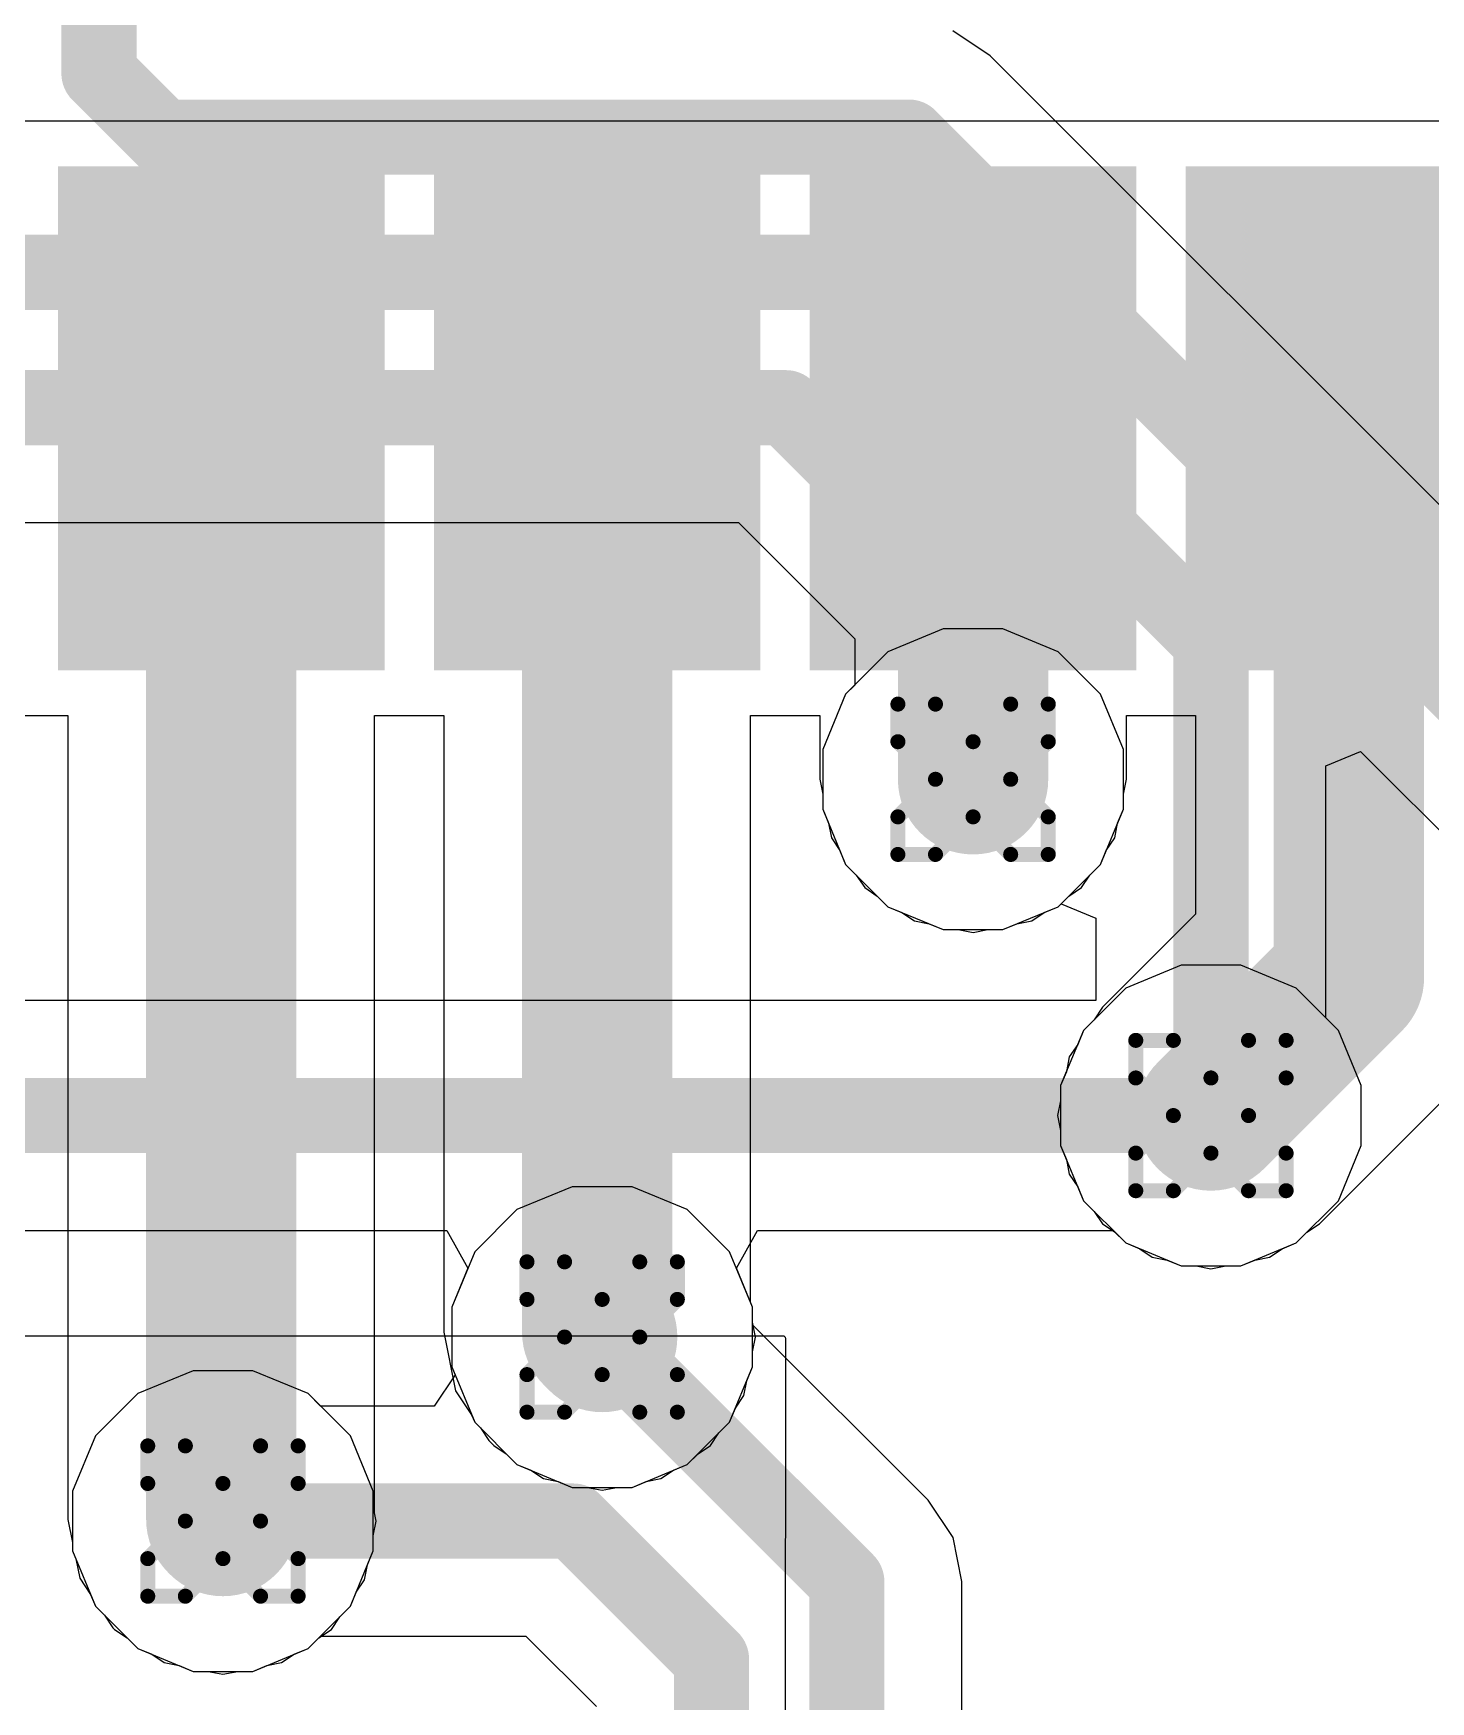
# Model space of a CAD drawing. Header units: inches. Extents: x -13 to 356, y -4 to 120.
# Drawn here: x 24 to 28.72, y 32.5 to 38.14 of the extents above; entities that cross this region are included whole.
import ezdxf

# ---------------------------------------------------------------- set-up
doc = ezdxf.new("R2010")
doc.units = ezdxf.units.IN
for name, color, linetype in [('Bottom Layer', 5, 'Continuous'), ('Bottom Overlay', 54, 'Continuous'), ('Drill Drawing', 1, 'Continuous'), ('GND', 16, 'Continuous'), ('POWER', 76, 'Continuous'), ('Top Layer', 1, 'Continuous'), ('Top Paste', 8, 'Continuous'), ('Top Solder', 216, 'Continuous'), ('Via Holes', 16, 'Continuous')]:
    doc.layers.add(name, color=color, linetype=linetype)

# ---------------------------------------------------------------- blocks, each defined once
blk = doc.blocks.new('41_SMD_M______19')
at = {"layer": 'Top Layer'}
for points in [[(-9.5, 6.79), (-8, 6.79), (-8, 5.89), (-9.5, 5.89)], [(-9.5, 5.52), (-8, 5.52), (-8, 4.62), (-9.5, 4.62)], [(-9.5, 4.25), (-8, 4.25), (-8, 3.35), (-9.5, 3.35)], [(-9.5, 2.98), (-8, 2.98), (-8, 2.08), (-9.5, 2.08)]]:
    blk.add_hatch(color=1, dxfattribs=at).paths.add_polyline_path(points)
at = {"layer": 'Top Paste'}
for points in [[(-9.5, 6.79), (-8, 6.79), (-8, 5.89), (-9.5, 5.89)], [(-9.5, 5.52), (-8, 5.52), (-8, 4.62), (-9.5, 4.62)], [(-9.5, 4.25), (-8, 4.25), (-8, 3.35), (-9.5, 3.35)], [(-9.5, 2.98), (-8, 2.98), (-8, 2.08), (-9.5, 2.08)]]:
    blk.add_hatch(color=8, dxfattribs=at).paths.add_polyline_path(points)
at = {"layer": 'Top Solder'}
for points in [[(-9.6016, 6.8916), (-7.8984, 6.8916), (-7.8984, 5.7884), (-9.6016, 5.7884)], [(-9.6016, 5.6216), (-7.8984, 5.6216), (-7.8984, 4.5184), (-9.6016, 4.5184)], [(-9.6016, 4.3516), (-7.8984, 4.3516), (-7.8984, 3.2484), (-9.6016, 3.2484)], [(-9.6016, 3.0816), (-7.8984, 3.0816), (-7.8984, 1.9784), (-9.6016, 1.9784)]]:
    blk.add_hatch(color=216, dxfattribs=at).paths.add_polyline_path(points)

msp = doc.modelspace()

# ---------------------------------------------------------------- hatches: boundary and pattern name
at = {"layer": 'Bottom Layer'}
h = msp.add_hatch(color=5, dxfattribs=at)
edge = h.paths.add_edge_path()
edge.add_arc((27.178, 35.6171), 0.254, 0, 360)
h = msp.add_hatch(color=5, dxfattribs=at)
edge = h.paths.add_edge_path()
edge.add_arc((27.9817, 34.4808), 0.254, 0, 360)
h = msp.add_hatch(color=5, dxfattribs=at)
edge = h.paths.add_edge_path()
edge.add_arc((25.9248, 33.7324), 0.254, 0, 360)
h = msp.add_hatch(color=5, dxfattribs=at)
edge = h.paths.add_edge_path()
edge.add_arc((24.6435, 33.1105), 0.254, 0, 360)
at = {"layer": 'GND'}
h = msp.add_hatch(color=16, dxfattribs=at)
edge = h.paths.add_edge_path()
edge.add_arc((27.178, 35.6171), 0.254, 0, 360)
h = msp.add_hatch(color=16, dxfattribs=at)
edge = h.paths.add_edge_path()
edge.add_arc((27.9817, 34.4808), 0.254, 0, 360)
h = msp.add_hatch(color=16, dxfattribs=at)
edge = h.paths.add_edge_path()
edge.add_arc((25.9248, 33.7324), 0.254, 0, 360)
h = msp.add_hatch(color=16, dxfattribs=at)
edge = h.paths.add_edge_path()
edge.add_arc((24.6435, 33.1105), 0.254, 0, 360)
at = {"layer": 'POWER'}
h = msp.add_hatch(color=76, dxfattribs=at)
edge = h.paths.add_edge_path()
edge.add_arc((27.178, 35.6171), 0.254, 0, 360)
h = msp.add_hatch(color=76, dxfattribs=at)
edge = h.paths.add_edge_path()
edge.add_arc((27.9817, 34.4808), 0.254, 0, 360)
h = msp.add_hatch(color=76, dxfattribs=at)
edge = h.paths.add_edge_path()
edge.add_arc((25.9248, 33.7324), 0.254, 0, 360)
h = msp.add_hatch(color=76, dxfattribs=at)
edge = h.paths.add_edge_path()
edge.add_arc((24.6435, 33.1105), 0.254, 0, 360)
at = {"layer": 'Top Layer'}
h = msp.add_hatch(color=1, dxfattribs=at)
edge = h.paths.add_edge_path()
edge.add_arc((27.178, 35.6171), 0.254, 0, 360)
h = msp.add_hatch(color=1, dxfattribs=at)
edge = h.paths.add_edge_path()
edge.add_arc((27.9817, 34.4808), 0.254, 0, 360)
h = msp.add_hatch(color=1, dxfattribs=at)
edge = h.paths.add_edge_path()
edge.add_arc((25.9248, 33.7324), 0.254, 0, 360)
h = msp.add_hatch(color=1, dxfattribs=at)
edge = h.paths.add_edge_path()
edge.add_arc((24.6435, 33.1105), 0.254, 0, 360)
at = {"layer": 'Via Holes'}
h = msp.add_hatch(color=7, dxfattribs=at)
edge = h.paths.add_edge_path()
edge.add_arc((27.178, 35.6171), 0.127, 0, 360)
h = msp.add_hatch(color=7, dxfattribs=at)
edge = h.paths.add_edge_path()
edge.add_arc((27.9817, 34.4808), 0.127, 0, 360)
h = msp.add_hatch(color=7, dxfattribs=at)
edge = h.paths.add_edge_path()
edge.add_arc((25.9248, 33.7324), 0.127, 0, 360)
h = msp.add_hatch(color=7, dxfattribs=at)
edge = h.paths.add_edge_path()
edge.add_arc((24.6435, 33.1105), 0.127, 0, 360)

# ---------------------------------------------------------------- linework, layer by layer
at = {"layer": 'Bottom Layer'}
for p, q in [((27.2356, 38.0619), (27.1096, 38.1461)), ((29.2919, 36.0056), (27.2356, 38.0619)), ((22.0617, 36.4843), (26.3849, 36.4843)), ((26.3849, 36.4843), (26.778, 36.0912)), ((26.778, 36.0912), (26.778, 35.9355)), ((26.778, 35.9355), (26.7473, 35.9049)), ((26.7473, 35.9049), (26.67, 35.7182)), ((26.67, 35.7182), (26.67, 35.5161)), ((28.3701, 35.6627), (28.4875, 35.7113)), ((28.4875, 35.7113), (28.8563, 35.3424)), ((28.3701, 34.8107), (28.3701, 35.6627)), ((26.67, 35.5161), (26.7473, 35.3294)), ((26.7473, 35.3294), (26.8902, 35.1865)), ((26.8902, 35.1865), (27.077, 35.1091)), ((27.279, 35.1091), (27.4658, 35.1865)), ((27.4658, 35.1865), (27.4759, 35.1966)), ((27.4759, 35.1966), (27.5932, 35.148)), ((27.5932, 35.148), (27.5932, 34.8692)), ((27.077, 35.1091), (27.279, 35.1091)), ((27.5932, 34.8692), (21.4033, 34.8692)), ((28.4123, 34.7685), (28.3701, 34.8107)), ((28.4897, 34.5818), (28.4123, 34.7685)), ((28.4897, 34.3797), (28.4897, 34.5818)), ((28.4123, 34.193), (28.4897, 34.3797)), ((28.2694, 34.0501), (28.4123, 34.193)), ((23.8332, 34.0923), (25.4003, 34.0923)), ((25.4003, 34.0923), (25.4714, 33.9653)), ((26.3782, 33.9653), (26.4493, 34.0923)), ((26.4493, 34.0923), (27.6517, 34.0923)), ((27.6517, 34.0923), (27.6939, 34.0501)), ((27.6939, 34.0501), (27.8806, 33.9728)), ((28.0827, 33.9728), (28.2694, 34.0501)), ((25.4714, 33.9653), (25.4168, 33.8335)), ((26.4328, 33.8335), (26.3782, 33.9653)), ((27.8806, 33.9728), (28.0827, 33.9728)), ((25.4168, 33.8335), (25.4168, 33.6314)), ((26.4328, 33.7738), (26.4328, 33.8335)), ((27.026, 33.1806), (26.4328, 33.7738)), ((24.5425, 33.6185), (24.3558, 33.5412)), ((24.7446, 33.6185), (24.5425, 33.6185)), ((24.9313, 33.5412), (24.7446, 33.6185)), ((25.4279, 33.6046), (25.3573, 33.499)), ((25.4168, 33.6314), (25.4279, 33.6046)), ((24.3558, 33.5412), (24.2129, 33.3983)), ((24.9735, 33.499), (24.9313, 33.5412)), ((25.3573, 33.499), (24.9735, 33.499)), ((24.2129, 33.3983), (24.1355, 33.2116)), ((24.1355, 33.2116), (24.1355, 33.0095)), ((27.1102, 33.0546), (27.026, 33.1806)), ((27.1398, 32.9059), (27.1102, 33.0546)), ((24.1355, 33.0095), (24.2129, 32.8228)), ((27.1398, 2.8969), (27.1398, 32.9059)), ((24.2129, 32.8228), (24.3558, 32.6799)), ((24.9313, 32.6799), (24.9735, 32.722)), ((24.9735, 32.722), (25.6669, 32.722)), ((25.6669, 32.722), (25.9056, 32.4833)), ((24.3558, 32.6799), (24.5425, 32.6025)), ((24.7446, 32.6025), (24.9313, 32.6799)), ((24.5425, 32.6025), (24.7446, 32.6025))]:
    msp.add_line(p, q, dxfattribs=at)
at = {"layer": 'Bottom Layer', "const_width": 0.254}
for points in [[(24.2246, 38.0023), (24.2246, 38.9353)], [(24.2246, 38.0023), (24.4397, 37.7872)], [(24.4397, 37.7872), (26.961, 37.7872)], [(26.961, 37.7872), (29.131, 35.6171)], [(22.356, 37.33), (26.7352, 37.33)], [(26.7352, 37.33), (27.9817, 36.0835)], [(22.0617, 36.8727), (26.5458, 36.8727)], [(26.5458, 36.8727), (27.1664, 36.2521)], [(27.1664, 35.6287), (27.1664, 36.2521)], [(27.9817, 34.4808), (27.9817, 36.0835)], [(27.1664, 35.6287), (27.178, 35.6171)], [(15.6096, 34.4808), (27.9817, 34.4808)], [(25.9248, 33.7324), (26.7513, 32.9059)], [(24.6435, 33.1105), (25.8278, 33.1105)], [(25.8278, 33.1105), (26.2941, 32.6442)], [(26.7513, 2.8969), (26.7513, 32.9059)], [(26.2941, 3.0863), (26.2941, 32.6442)]]:
    msp.add_lwpolyline(points, dxfattribs=at)
at = {"layer": 'Bottom Layer', "const_width": 0.127}
for points in [[(24.1611, 38.0023, 1), (24.2881, 38.0023, 1)], [(24.1611, 38.0023, 1), (24.2881, 38.0023, 1)], [(24.3762, 37.7872, 1), (24.5032, 37.7872, 1)], [(24.3762, 37.7872, 1), (24.5032, 37.7872, 1)], [(26.8975, 37.7872, 1), (27.0245, 37.7872, 1)], [(26.8975, 37.7872, 1), (27.0245, 37.7872, 1)], [(26.6717, 37.33, 1), (26.7987, 37.33, 1)], [(26.6717, 37.33, 1), (26.7987, 37.33, 1)], [(26.4823, 36.8727, 1), (26.6093, 36.8727, 1)], [(26.4823, 36.8727, 1), (26.6093, 36.8727, 1)], [(27.1029, 36.2521, 1), (27.2299, 36.2521, 1)], [(27.1029, 36.2521, 1), (27.2299, 36.2521, 1)], [(27.9182, 36.0835, 1), (28.0452, 36.0835, 1)], [(27.9182, 36.0835, 1), (28.0452, 36.0835, 1)], [(27.1029, 35.6287, 1), (27.2299, 35.6287, 1)], [(27.1029, 35.6287, 1), (27.2299, 35.6287, 1)], [(27.1145, 35.6171, 1), (27.2415, 35.6171, 1)], [(27.9182, 34.4808, 1), (28.0452, 34.4808, 1)], [(27.9182, 34.4808, 1), (28.0452, 34.4808, 1)], [(25.8613, 33.7324, 1), (25.9883, 33.7324, 1)], [(24.58, 33.1105, 1), (24.707, 33.1105, 1)], [(25.7643, 33.1105, 1), (25.8913, 33.1105, 1)], [(25.7643, 33.1105, 1), (25.8913, 33.1105, 1)], [(26.6878, 32.9059, 1), (26.8148, 32.9059, 1)], [(26.6878, 32.9059, 1), (26.8148, 32.9059, 1)], [(26.2306, 32.6442, 1), (26.3576, 32.6442, 1)], [(26.2306, 32.6442, 1), (26.3576, 32.6442, 1)]]:
    msp.add_lwpolyline(points, format="xyb", close=True, dxfattribs=at)
at = {"layer": 'Bottom Overlay'}
for p, q in [((21.0204, 33.7374), (26.5382, 33.7361)), ((26.5382, 33.7361), (26.5428, 33.7316)), ((26.5428, 33.7316), (26.5441, 33.7264)), ((26.5441, 33.7264), (26.5428, 32.2126))]:
    msp.add_line(p, q, dxfattribs=at)
at = {"layer": 'Drill Drawing', "const_width": 0.0508}
for points in [[(26.924, 35.7441), (26.924, 35.8711)], [(26.924, 35.8711), (27.051, 35.8711)], [(27.051, 35.8711), (27.178, 35.7441)], [(27.178, 35.7441), (27.305, 35.8711)], [(27.305, 35.8711), (27.432, 35.8711)], [(27.432, 35.7441), (27.432, 35.8711)], [(26.924, 35.7441), (27.051, 35.6171)], [(27.305, 35.6171), (27.432, 35.7441)], [(26.924, 35.4901), (27.051, 35.6171)], [(27.305, 35.6171), (27.432, 35.4901)], [(26.924, 35.3631), (26.924, 35.4901)], [(27.051, 35.3631), (27.178, 35.4901)], [(27.178, 35.4901), (27.305, 35.3631)], [(27.432, 35.3631), (27.432, 35.4901)], [(26.924, 35.3631), (27.051, 35.3631)], [(27.305, 35.3631), (27.432, 35.3631)], [(27.7277, 34.6078), (27.7277, 34.7348)], [(27.7277, 34.7348), (27.8547, 34.7348)], [(27.8547, 34.7348), (27.9817, 34.6078)], [(27.9817, 34.6078), (28.1087, 34.7348)], [(28.1087, 34.7348), (28.2357, 34.7348)], [(28.2357, 34.6078), (28.2357, 34.7348)], [(27.7277, 34.6078), (27.8547, 34.4808)], [(28.1087, 34.4808), (28.2357, 34.6078)], [(27.7277, 34.3538), (27.8547, 34.4808)], [(28.1087, 34.4808), (28.2357, 34.3538)], [(27.7277, 34.2268), (27.7277, 34.3538)], [(27.8547, 34.2268), (27.9817, 34.3538)], [(27.9817, 34.3538), (28.1087, 34.2268)], [(28.2357, 34.2268), (28.2357, 34.3538)], [(27.7277, 34.2268), (27.8547, 34.2268)], [(28.1087, 34.2268), (28.2357, 34.2268)], [(25.6708, 33.8594), (25.6708, 33.9864)], [(25.6708, 33.9864), (25.7978, 33.9864)], [(25.7978, 33.9864), (25.9248, 33.8594)], [(25.9248, 33.8594), (26.0518, 33.9864)], [(26.0518, 33.9864), (26.1788, 33.9864)], [(26.1788, 33.8594), (26.1788, 33.9864)], [(25.6708, 33.8594), (25.7978, 33.7324)], [(26.0518, 33.7324), (26.1788, 33.8594)], [(25.6708, 33.6054), (25.7978, 33.7324)], [(26.0518, 33.7324), (26.1788, 33.6054)], [(25.6708, 33.4784), (25.6708, 33.6054)], [(25.7978, 33.4784), (25.9248, 33.6054)], [(25.9248, 33.6054), (26.0518, 33.4784)], [(26.1788, 33.4784), (26.1788, 33.6054)], [(25.6708, 33.4784), (25.7978, 33.4784)], [(26.0518, 33.4784), (26.1788, 33.4784)], [(24.3895, 33.2375), (24.3895, 33.3645)], [(24.3895, 33.3645), (24.5165, 33.3645)], [(24.5165, 33.3645), (24.6435, 33.2375)], [(24.6435, 33.2375), (24.7705, 33.3645)], [(24.7705, 33.3645), (24.8975, 33.3645)], [(24.8975, 33.2375), (24.8975, 33.3645)], [(24.3895, 33.2375), (24.5165, 33.1105)], [(24.7705, 33.1105), (24.8975, 33.2375)], [(24.3895, 32.9835), (24.5165, 33.1105)], [(24.7705, 33.1105), (24.8975, 32.9835)], [(24.3895, 32.8565), (24.3895, 32.9835)], [(24.5165, 32.8565), (24.6435, 32.9835)], [(24.6435, 32.9835), (24.7705, 32.8565)], [(24.8975, 32.8565), (24.8975, 32.9835)], [(24.3895, 32.8565), (24.5165, 32.8565)], [(24.7705, 32.8565), (24.8975, 32.8565)]]:
    msp.add_lwpolyline(points, dxfattribs=at)
at = {"layer": 'Drill Drawing', "const_width": 0.0254}
for points in [[(26.9113, 35.8711, 1), (26.9367, 35.8711, 1)], [(26.9113, 35.8711, 1), (26.9367, 35.8711, 1)], [(27.0383, 35.8711, 1), (27.0637, 35.8711, 1)], [(27.0383, 35.8711, 1), (27.0637, 35.8711, 1)], [(27.2923, 35.8711, 1), (27.3177, 35.8711, 1)], [(27.2923, 35.8711, 1), (27.3177, 35.8711, 1)], [(27.4193, 35.8711, 1), (27.4447, 35.8711, 1)], [(27.4193, 35.8711, 1), (27.4447, 35.8711, 1)], [(26.9113, 35.7441, 1), (26.9367, 35.7441, 1)], [(26.9113, 35.7441, 1), (26.9367, 35.7441, 1)], [(27.1653, 35.7441, 1), (27.1907, 35.7441, 1)], [(27.1653, 35.7441, 1), (27.1907, 35.7441, 1)], [(27.4193, 35.7441, 1), (27.4447, 35.7441, 1)], [(27.4193, 35.7441, 1), (27.4447, 35.7441, 1)], [(27.0383, 35.6171, 1), (27.0637, 35.6171, 1)], [(27.0383, 35.6171, 1), (27.0637, 35.6171, 1)], [(27.2923, 35.6171, 1), (27.3177, 35.6171, 1)], [(27.2923, 35.6171, 1), (27.3177, 35.6171, 1)], [(26.9113, 35.4901, 1), (26.9367, 35.4901, 1)], [(26.9113, 35.4901, 1), (26.9367, 35.4901, 1)], [(27.1653, 35.4901, 1), (27.1907, 35.4901, 1)], [(27.1653, 35.4901, 1), (27.1907, 35.4901, 1)], [(27.4193, 35.4901, 1), (27.4447, 35.4901, 1)], [(27.4193, 35.4901, 1), (27.4447, 35.4901, 1)], [(26.9113, 35.3631, 1), (26.9367, 35.3631, 1)], [(26.9113, 35.3631, 1), (26.9367, 35.3631, 1)], [(27.0383, 35.3631, 1), (27.0637, 35.3631, 1)], [(27.0383, 35.3631, 1), (27.0637, 35.3631, 1)], [(27.2923, 35.3631, 1), (27.3177, 35.3631, 1)], [(27.2923, 35.3631, 1), (27.3177, 35.3631, 1)], [(27.4193, 35.3631, 1), (27.4447, 35.3631, 1)], [(27.4193, 35.3631, 1), (27.4447, 35.3631, 1)], [(27.715, 34.7348, 1), (27.7404, 34.7348, 1)], [(27.715, 34.7348, 1), (27.7404, 34.7348, 1)], [(27.842, 34.7348, 1), (27.8674, 34.7348, 1)], [(27.842, 34.7348, 1), (27.8674, 34.7348, 1)], [(28.096, 34.7348, 1), (28.1214, 34.7348, 1)], [(28.096, 34.7348, 1), (28.1214, 34.7348, 1)], [(28.223, 34.7348, 1), (28.2484, 34.7348, 1)], [(28.223, 34.7348, 1), (28.2484, 34.7348, 1)], [(27.715, 34.6078, 1), (27.7404, 34.6078, 1)], [(27.715, 34.6078, 1), (27.7404, 34.6078, 1)], [(27.969, 34.6078, 1), (27.9944, 34.6078, 1)], [(27.969, 34.6078, 1), (27.9944, 34.6078, 1)], [(28.223, 34.6078, 1), (28.2484, 34.6078, 1)], [(28.223, 34.6078, 1), (28.2484, 34.6078, 1)], [(27.842, 34.4808, 1), (27.8674, 34.4808, 1)], [(27.842, 34.4808, 1), (27.8674, 34.4808, 1)], [(28.096, 34.4808, 1), (28.1214, 34.4808, 1)], [(28.096, 34.4808, 1), (28.1214, 34.4808, 1)], [(27.715, 34.3538, 1), (27.7404, 34.3538, 1)], [(27.715, 34.3538, 1), (27.7404, 34.3538, 1)], [(27.969, 34.3538, 1), (27.9944, 34.3538, 1)], [(27.969, 34.3538, 1), (27.9944, 34.3538, 1)], [(28.223, 34.3538, 1), (28.2484, 34.3538, 1)], [(28.223, 34.3538, 1), (28.2484, 34.3538, 1)], [(27.715, 34.2268, 1), (27.7404, 34.2268, 1)], [(27.715, 34.2268, 1), (27.7404, 34.2268, 1)], [(27.842, 34.2268, 1), (27.8674, 34.2268, 1)], [(27.842, 34.2268, 1), (27.8674, 34.2268, 1)], [(28.096, 34.2268, 1), (28.1214, 34.2268, 1)], [(28.096, 34.2268, 1), (28.1214, 34.2268, 1)], [(28.223, 34.2268, 1), (28.2484, 34.2268, 1)], [(28.223, 34.2268, 1), (28.2484, 34.2268, 1)], [(25.6581, 33.9864, 1), (25.6835, 33.9864, 1)], [(25.6581, 33.9864, 1), (25.6835, 33.9864, 1)], [(25.7851, 33.9864, 1), (25.8105, 33.9864, 1)], [(25.7851, 33.9864, 1), (25.8105, 33.9864, 1)], [(26.0391, 33.9864, 1), (26.0645, 33.9864, 1)], [(26.0391, 33.9864, 1), (26.0645, 33.9864, 1)], [(26.1661, 33.9864, 1), (26.1915, 33.9864, 1)], [(26.1661, 33.9864, 1), (26.1915, 33.9864, 1)], [(25.6581, 33.8594, 1), (25.6835, 33.8594, 1)], [(25.6581, 33.8594, 1), (25.6835, 33.8594, 1)], [(25.9121, 33.8594, 1), (25.9375, 33.8594, 1)], [(25.9121, 33.8594, 1), (25.9375, 33.8594, 1)], [(26.1661, 33.8594, 1), (26.1915, 33.8594, 1)], [(26.1661, 33.8594, 1), (26.1915, 33.8594, 1)], [(25.7851, 33.7324, 1), (25.8105, 33.7324, 1)], [(25.7851, 33.7324, 1), (25.8105, 33.7324, 1)], [(26.0391, 33.7324, 1), (26.0645, 33.7324, 1)], [(26.0391, 33.7324, 1), (26.0645, 33.7324, 1)], [(25.6581, 33.6054, 1), (25.6835, 33.6054, 1)], [(25.6581, 33.6054, 1), (25.6835, 33.6054, 1)], [(25.9121, 33.6054, 1), (25.9375, 33.6054, 1)], [(25.9121, 33.6054, 1), (25.9375, 33.6054, 1)], [(26.1661, 33.6054, 1), (26.1915, 33.6054, 1)], [(26.1661, 33.6054, 1), (26.1915, 33.6054, 1)], [(25.6581, 33.4784, 1), (25.6835, 33.4784, 1)], [(25.6581, 33.4784, 1), (25.6835, 33.4784, 1)], [(25.7851, 33.4784, 1), (25.8105, 33.4784, 1)], [(25.7851, 33.4784, 1), (25.8105, 33.4784, 1)], [(26.0391, 33.4784, 1), (26.0645, 33.4784, 1)], [(26.0391, 33.4784, 1), (26.0645, 33.4784, 1)], [(26.1661, 33.4784, 1), (26.1915, 33.4784, 1)], [(26.1661, 33.4784, 1), (26.1915, 33.4784, 1)], [(24.3768, 33.3645, 1), (24.4022, 33.3645, 1)], [(24.3768, 33.3645, 1), (24.4022, 33.3645, 1)], [(24.5038, 33.3645, 1), (24.5292, 33.3645, 1)], [(24.5038, 33.3645, 1), (24.5292, 33.3645, 1)], [(24.7578, 33.3645, 1), (24.7832, 33.3645, 1)], [(24.7578, 33.3645, 1), (24.7832, 33.3645, 1)], [(24.8848, 33.3645, 1), (24.9102, 33.3645, 1)], [(24.8848, 33.3645, 1), (24.9102, 33.3645, 1)], [(24.3768, 33.2375, 1), (24.4022, 33.2375, 1)], [(24.3768, 33.2375, 1), (24.4022, 33.2375, 1)], [(24.6308, 33.2375, 1), (24.6562, 33.2375, 1)], [(24.6308, 33.2375, 1), (24.6562, 33.2375, 1)], [(24.8848, 33.2375, 1), (24.9102, 33.2375, 1)], [(24.8848, 33.2375, 1), (24.9102, 33.2375, 1)], [(24.5038, 33.1105, 1), (24.5292, 33.1105, 1)], [(24.5038, 33.1105, 1), (24.5292, 33.1105, 1)], [(24.7578, 33.1105, 1), (24.7832, 33.1105, 1)], [(24.7578, 33.1105, 1), (24.7832, 33.1105, 1)], [(24.3768, 32.9835, 1), (24.4022, 32.9835, 1)], [(24.3768, 32.9835, 1), (24.4022, 32.9835, 1)], [(24.6308, 32.9835, 1), (24.6562, 32.9835, 1)], [(24.6308, 32.9835, 1), (24.6562, 32.9835, 1)], [(24.8848, 32.9835, 1), (24.9102, 32.9835, 1)], [(24.8848, 32.9835, 1), (24.9102, 32.9835, 1)], [(24.3768, 32.8565, 1), (24.4022, 32.8565, 1)], [(24.3768, 32.8565, 1), (24.4022, 32.8565, 1)], [(24.5038, 32.8565, 1), (24.5292, 32.8565, 1)], [(24.5038, 32.8565, 1), (24.5292, 32.8565, 1)], [(24.7578, 32.8565, 1), (24.7832, 32.8565, 1)], [(24.7578, 32.8565, 1), (24.7832, 32.8565, 1)], [(24.8848, 32.8565, 1), (24.9102, 32.8565, 1)], [(24.8848, 32.8565, 1), (24.9102, 32.8565, 1)]]:
    msp.add_lwpolyline(points, format="xyb", close=True, dxfattribs=at)
at = {"layer": 'GND'}
for p, q in [((27.077, 36.1251), (26.8902, 36.0478)), ((27.279, 36.1251), (27.077, 36.1251)), ((27.4658, 36.0478), (27.279, 36.1251)), ((26.8902, 36.0478), (26.7473, 35.9049)), ((27.6087, 35.9049), (27.4658, 36.0478)), ((26.7473, 35.9049), (26.67, 35.7182)), ((27.686, 35.7182), (27.6087, 35.9049)), ((26.67, 35.7182), (26.67, 35.5161)), ((27.686, 35.5161), (27.686, 35.7182)), ((26.67, 35.5161), (26.7473, 35.3294)), ((27.6087, 35.3294), (27.686, 35.5161)), ((26.7473, 35.3294), (26.8902, 35.1865)), ((27.4658, 35.1865), (27.6087, 35.3294)), ((26.8902, 35.1865), (27.077, 35.1091)), ((27.279, 35.1091), (27.4658, 35.1865)), ((27.077, 35.1091), (27.279, 35.1091)), ((27.8806, 34.9888), (27.6939, 34.9114)), ((28.0827, 34.9888), (27.8806, 34.9888)), ((28.2694, 34.9114), (28.0827, 34.9888)), ((27.6939, 34.9114), (27.551, 34.7685)), ((28.4123, 34.7685), (28.2694, 34.9114)), ((27.551, 34.7685), (27.4737, 34.5818)), ((28.4897, 34.5818), (28.4123, 34.7685)), ((27.4737, 34.5818), (27.4737, 34.3797)), ((28.4897, 34.3797), (28.4897, 34.5818)), ((27.4737, 34.3797), (27.551, 34.193)), ((28.4123, 34.193), (28.4897, 34.3797)), ((25.8237, 34.2404), (25.637, 34.1631)), ((26.0258, 34.2404), (25.8237, 34.2404)), ((26.2125, 34.1631), (26.0258, 34.2404)), ((25.637, 34.1631), (25.4941, 34.0202)), ((26.3554, 34.0202), (26.2125, 34.1631)), ((27.551, 34.193), (27.6939, 34.0501)), ((28.2694, 34.0501), (28.4123, 34.193)), ((27.6939, 34.0501), (27.8806, 33.9728)), ((28.0827, 33.9728), (28.2694, 34.0501)), ((25.4941, 34.0202), (25.4168, 33.8335)), ((26.4328, 33.8335), (26.3554, 34.0202)), ((27.8806, 33.9728), (28.0827, 33.9728)), ((25.4168, 33.8335), (25.4168, 33.6314)), ((26.4328, 33.6314), (26.4328, 33.8335)), ((24.5425, 33.6185), (24.3558, 33.5412)), ((24.7446, 33.6185), (24.5425, 33.6185)), ((24.9313, 33.5412), (24.7446, 33.6185)), ((25.4168, 33.6314), (25.4941, 33.4447)), ((26.3554, 33.4447), (26.4328, 33.6314)), ((24.3558, 33.5412), (24.2129, 33.3983)), ((25.0742, 33.3983), (24.9313, 33.5412)), ((25.4941, 33.4447), (25.637, 33.3018)), ((26.2125, 33.3018), (26.3554, 33.4447)), ((24.2129, 33.3983), (24.1355, 33.2116)), ((25.1515, 33.2116), (25.0742, 33.3983)), ((25.637, 33.3018), (25.8237, 33.2244)), ((26.0258, 33.2244), (26.2125, 33.3018)), ((24.1355, 33.2116), (24.1355, 33.0095)), ((25.1515, 33.0095), (25.1515, 33.2116)), ((25.8237, 33.2244), (26.0258, 33.2244)), ((24.1355, 33.0095), (24.2129, 32.8228)), ((25.0742, 32.8228), (25.1515, 33.0095)), ((24.2129, 32.8228), (24.3558, 32.6799)), ((24.9313, 32.6799), (25.0742, 32.8228)), ((24.3558, 32.6799), (24.5425, 32.6025)), ((24.7446, 32.6025), (24.9313, 32.6799)), ((24.5425, 32.6025), (24.7446, 32.6025))]:
    msp.add_line(p, q, dxfattribs=at)
at = {"layer": 'POWER'}
for p, q in [((27.077, 36.1251), (26.8902, 36.0478)), ((27.279, 36.1251), (27.077, 36.1251)), ((27.4658, 36.0478), (27.279, 36.1251)), ((26.8902, 36.0478), (26.7473, 35.9049)), ((27.6087, 35.9049), (27.4658, 36.0478)), ((26.7473, 35.9049), (26.67, 35.7182)), ((27.686, 35.7182), (27.6087, 35.9049)), ((26.67, 35.7182), (26.67, 35.5161)), ((27.686, 35.5161), (27.686, 35.7182)), ((26.67, 35.5161), (26.7473, 35.3294)), ((27.6087, 35.3294), (27.686, 35.5161)), ((26.7473, 35.3294), (26.8902, 35.1865)), ((27.4658, 35.1865), (27.6087, 35.3294)), ((26.8902, 35.1865), (27.077, 35.1091)), ((27.279, 35.1091), (27.4658, 35.1865)), ((27.077, 35.1091), (27.279, 35.1091)), ((27.8806, 34.9888), (27.6939, 34.9114)), ((28.0827, 34.9888), (27.8806, 34.9888)), ((28.2694, 34.9114), (28.0827, 34.9888)), ((27.6939, 34.9114), (27.551, 34.7685)), ((28.4123, 34.7685), (28.2694, 34.9114)), ((27.551, 34.7685), (27.4737, 34.5818)), ((28.4897, 34.5818), (28.4123, 34.7685)), ((27.4737, 34.5818), (27.4737, 34.3797)), ((28.4897, 34.3797), (28.4897, 34.5818)), ((27.4737, 34.3797), (27.551, 34.193)), ((28.4123, 34.193), (28.4897, 34.3797)), ((25.8237, 34.2404), (25.637, 34.1631)), ((26.0258, 34.2404), (25.8237, 34.2404)), ((26.2125, 34.1631), (26.0258, 34.2404)), ((25.637, 34.1631), (25.4941, 34.0202)), ((26.3554, 34.0202), (26.2125, 34.1631)), ((27.551, 34.193), (27.6939, 34.0501)), ((28.2694, 34.0501), (28.4123, 34.193)), ((27.6939, 34.0501), (27.8806, 33.9728)), ((28.0827, 33.9728), (28.2694, 34.0501)), ((25.4941, 34.0202), (25.4168, 33.8335)), ((26.4328, 33.8335), (26.3554, 34.0202)), ((27.8806, 33.9728), (28.0827, 33.9728)), ((25.4168, 33.8335), (25.4168, 33.6314)), ((26.4328, 33.6314), (26.4328, 33.8335)), ((24.5425, 33.6185), (24.3558, 33.5412)), ((24.7446, 33.6185), (24.5425, 33.6185)), ((24.9313, 33.5412), (24.7446, 33.6185)), ((25.4168, 33.6314), (25.4941, 33.4447)), ((26.3554, 33.4447), (26.4328, 33.6314)), ((24.3558, 33.5412), (24.2129, 33.3983)), ((25.0742, 33.3983), (24.9313, 33.5412)), ((25.4941, 33.4447), (25.637, 33.3018)), ((26.2125, 33.3018), (26.3554, 33.4447)), ((24.2129, 33.3983), (24.1355, 33.2116)), ((25.1515, 33.2116), (25.0742, 33.3983)), ((25.637, 33.3018), (25.8237, 33.2244)), ((26.0258, 33.2244), (26.2125, 33.3018)), ((24.1355, 33.2116), (24.1355, 33.0095)), ((25.1515, 33.0095), (25.1515, 33.2116)), ((25.8237, 33.2244), (26.0258, 33.2244)), ((24.1355, 33.0095), (24.2129, 32.8228)), ((25.0742, 32.8228), (25.1515, 33.0095)), ((24.2129, 32.8228), (24.3558, 32.6799)), ((24.9313, 32.6799), (25.0742, 32.8228)), ((24.3558, 32.6799), (24.5425, 32.6025)), ((24.7446, 32.6025), (24.9313, 32.6799)), ((24.5425, 32.6025), (24.7446, 32.6025))]:
    msp.add_line(p, q, dxfattribs=at)
at = {"layer": 'Top Layer'}
for p, q in [((30.422, 37.841), (20.1116, 37.841)), ((23.886, 35.833), (24.12, 35.833)), ((24.12, 35.833), (24.12, 33.1161)), ((25.156, 33.1384), (25.156, 35.833)), ((25.156, 35.833), (25.39, 35.833)), ((25.39, 35.833), (25.39, 33.7492)), ((26.426, 33.85), (26.426, 35.833)), ((26.426, 35.833), (26.66, 35.833)), ((26.66, 35.833), (26.66, 35.6171)), ((27.696, 35.6171), (27.696, 35.833)), ((27.696, 35.833), (27.93, 35.833)), ((27.93, 35.833), (27.93, 35.1616)), ((26.66, 35.6171), (26.67, 35.5671)), ((27.686, 35.5671), (27.696, 35.6171)), ((26.67, 35.5671), (26.67, 35.5161)), ((26.67, 35.5161), (26.6895, 35.469)), ((27.6665, 35.469), (27.686, 35.5161)), ((27.686, 35.5161), (27.686, 35.5671)), ((26.6895, 35.469), (26.6995, 35.4189)), ((27.6565, 35.4189), (27.6665, 35.469)), ((26.6995, 35.4189), (26.7278, 35.3765)), ((27.6282, 35.3765), (27.6565, 35.4189)), ((26.7278, 35.3765), (26.7473, 35.3294)), ((27.6087, 35.3294), (27.6282, 35.3765)), ((26.7473, 35.3294), (26.7834, 35.2933)), ((26.7834, 35.2933), (26.8118, 35.2509)), ((27.5442, 35.2509), (27.5726, 35.2933)), ((27.5726, 35.2933), (27.6087, 35.3294)), ((26.8118, 35.2509), (26.8542, 35.2225)), ((27.5018, 35.2225), (27.5442, 35.2509)), ((26.8542, 35.2225), (26.8902, 35.1865)), ((26.8902, 35.1865), (26.9374, 35.1669)), ((27.4186, 35.1669), (27.4658, 35.1865)), ((27.4658, 35.1865), (27.5018, 35.2225)), ((26.9374, 35.1669), (26.9798, 35.1386)), ((26.9798, 35.1386), (27.0298, 35.1287)), ((27.0298, 35.1287), (27.077, 35.1091)), ((27.279, 35.1091), (27.3262, 35.1287)), ((27.3262, 35.1287), (27.3762, 35.1386)), ((27.3762, 35.1386), (27.4186, 35.1669)), ((27.93, 35.1616), (27.6154, 34.847)), ((27.077, 35.1091), (27.128, 35.1091)), ((27.128, 35.1091), (27.178, 35.0992)), ((27.178, 35.0992), (27.228, 35.1091)), ((27.228, 35.1091), (27.279, 35.1091)), ((27.6154, 34.847), (27.5871, 34.8046)), ((27.5871, 34.8046), (27.551, 34.7685)), ((27.551, 34.7685), (27.5315, 34.7214)), ((27.5031, 34.679), (27.4932, 34.6289)), ((27.5315, 34.7214), (27.5031, 34.679)), ((27.4932, 34.6289), (27.4737, 34.5818)), ((27.4737, 34.5818), (27.4737, 34.5308)), ((28.3479, 34.1145), (28.8142, 34.5808)), ((27.4737, 34.5308), (27.4637, 34.4808)), ((27.4637, 34.4808), (27.4737, 34.4307)), ((27.4737, 34.4307), (27.4737, 34.3797)), ((27.4737, 34.3797), (27.4932, 34.3326)), ((27.4932, 34.3326), (27.5031, 34.2825)), ((27.5031, 34.2825), (27.5315, 34.2401)), ((27.5315, 34.2401), (27.551, 34.193)), ((27.551, 34.193), (27.5871, 34.1569)), ((27.5871, 34.1569), (27.6154, 34.1145)), ((27.6154, 34.1145), (27.6578, 34.0862)), ((28.3055, 34.0862), (28.3479, 34.1145)), ((27.6578, 34.0862), (27.6939, 34.0501)), ((27.6939, 34.0501), (27.741, 34.0306)), ((28.2223, 34.0306), (28.2694, 34.0501)), ((28.2694, 34.0501), (28.3055, 34.0862)), ((27.741, 34.0306), (27.7834, 34.0022)), ((27.7834, 34.0022), (27.8335, 33.9923)), ((28.1298, 33.9923), (28.1799, 34.0022)), ((28.1799, 34.0022), (28.2223, 34.0306)), ((27.8335, 33.9923), (27.8806, 33.9728)), ((27.8806, 33.9728), (27.9316, 33.9728)), ((27.9316, 33.9728), (27.9817, 33.9628)), ((27.9817, 33.9628), (28.0317, 33.9728)), ((28.0317, 33.9728), (28.0827, 33.9728)), ((28.0827, 33.9728), (28.1298, 33.9923)), ((26.4328, 33.8335), (26.426, 33.85)), ((26.4328, 33.7825), (26.4328, 33.8335)), ((26.4427, 33.7324), (26.4328, 33.7825)), ((25.39, 33.7492), (25.4295, 33.551)), ((26.4328, 33.6824), (26.4427, 33.7324)), ((26.4328, 33.6314), (26.4328, 33.6824)), ((26.4133, 33.5843), (26.4328, 33.6314)), ((25.4295, 33.551), (25.4837, 33.4699)), ((26.4033, 33.5342), (26.4133, 33.5843)), ((26.3554, 33.4447), (26.375, 33.4918)), ((26.375, 33.4918), (26.4033, 33.5342)), ((25.4837, 33.4699), (25.4941, 33.4447)), ((25.4941, 33.4447), (25.5134, 33.4254)), ((26.3194, 33.4086), (26.3554, 33.4447)), ((25.5134, 33.4254), (25.5418, 33.383)), ((25.5418, 33.383), (25.5585, 33.3662)), ((26.291, 33.3662), (26.3194, 33.4086)), ((25.5585, 33.3662), (25.6009, 33.3378)), ((25.6009, 33.3378), (25.637, 33.3018)), ((26.2125, 33.3018), (26.2486, 33.3378)), ((26.2486, 33.3378), (26.291, 33.3662)), ((25.637, 33.3018), (25.6841, 33.2822)), ((25.6841, 33.2822), (25.7266, 33.2539)), ((26.123, 33.2539), (26.1654, 33.2822)), ((26.1654, 33.2822), (26.2125, 33.3018)), ((25.7266, 33.2539), (25.7766, 33.2439)), ((25.7766, 33.2439), (25.8237, 33.2244)), ((25.8237, 33.2244), (25.8747, 33.2244)), ((25.8747, 33.2244), (25.9248, 33.2145)), ((25.9248, 33.2145), (25.9748, 33.2244)), ((25.9748, 33.2244), (26.0258, 33.2244)), ((26.0258, 33.2244), (26.073, 33.2439)), ((26.073, 33.2439), (26.123, 33.2539)), ((24.12, 33.1161), (24.1355, 33.0382)), ((25.1515, 33.0605), (25.1615, 33.1105)), ((25.1615, 33.1105), (25.156, 33.1384)), ((24.1355, 33.0382), (24.1355, 33.0095)), ((25.1515, 33.0095), (25.1515, 33.0605)), ((24.1355, 33.0095), (24.1465, 32.983)), ((24.1465, 32.983), (24.1595, 32.9178)), ((25.132, 32.9623), (25.1515, 33.0095)), ((25.1221, 32.9123), (25.132, 32.9623)), ((24.1595, 32.9178), (24.1964, 32.8626)), ((25.0742, 32.8228), (25.0937, 32.8699)), ((25.0937, 32.8699), (25.1221, 32.9123)), ((24.1964, 32.8626), (24.2129, 32.8228)), ((24.2129, 32.8228), (24.2434, 32.7922)), ((25.0381, 32.7867), (25.0742, 32.8228)), ((24.2434, 32.7922), (24.2718, 32.7498)), ((25.0098, 32.7443), (25.0381, 32.7867)), ((24.2718, 32.7498), (24.2773, 32.7443)), ((24.2773, 32.7443), (24.3197, 32.7159)), ((24.3197, 32.7159), (24.3558, 32.6799)), ((24.9313, 32.6799), (24.9674, 32.7159)), ((24.9674, 32.7159), (25.0098, 32.7443)), ((24.3558, 32.6799), (24.4029, 32.6603)), ((24.4029, 32.6603), (24.4453, 32.632)), ((24.8418, 32.632), (24.8842, 32.6603)), ((24.8842, 32.6603), (24.9313, 32.6799)), ((24.4453, 32.632), (24.4954, 32.622)), ((24.4954, 32.622), (24.5425, 32.6025)), ((24.5425, 32.6025), (24.5935, 32.6025)), ((24.5935, 32.6025), (24.6435, 32.5926)), ((24.6435, 32.5926), (24.6936, 32.6025)), ((24.6936, 32.6025), (24.7446, 32.6025)), ((24.7446, 32.6025), (24.7917, 32.622)), ((24.7917, 32.622), (24.8418, 32.632))]:
    msp.add_line(p, q, dxfattribs=at)
at = {"layer": 'Top Layer', "const_width": 0.508}
for points in [[(24.638, 33.1161), (24.638, 36.837)], [(25.908, 33.7492), (25.908, 36.837)], [(27.178, 35.6171), (27.178, 36.837)], [(28.448, 34.9471), (28.448, 36.837)], [(27.9817, 34.4808), (28.448, 34.9471)], [(25.908, 33.7492), (25.9248, 33.7324)], [(24.638, 33.1161), (24.6435, 33.1105)]]:
    msp.add_lwpolyline(points, dxfattribs=at)
at = {"layer": 'Top Layer', "const_width": 0.254}
for points in [[(24.511, 36.837, 1), (24.765, 36.837, 1)], [(25.781, 36.837, 1), (26.035, 36.837, 1)], [(27.051, 36.837, 1), (27.305, 36.837, 1)], [(28.321, 36.837, 1), (28.575, 36.837, 1)], [(27.051, 35.6171, 1), (27.305, 35.6171, 1)], [(28.321, 34.9471, 1), (28.575, 34.9471, 1)], [(28.321, 34.9471, 1), (28.575, 34.9471, 1)], [(27.8547, 34.4808, 1), (28.1087, 34.4808, 1)], [(25.781, 33.7492, 1), (26.035, 33.7492, 1)], [(25.781, 33.7492, 1), (26.035, 33.7492, 1)], [(25.7978, 33.7324, 1), (26.0518, 33.7324, 1)], [(24.511, 33.1161, 1), (24.765, 33.1161, 1)], [(24.511, 33.1161, 1), (24.765, 33.1161, 1)], [(24.5165, 33.1105, 1), (24.7705, 33.1105, 1)]]:
    msp.add_lwpolyline(points, format="xyb", close=True, dxfattribs=at)

# ---------------------------------------------------------------- block references
at = {"rotation": 270}
msp.add_blockref('41_SMD_M______19', (22.108, 28.087), dxfattribs=at)

doc.saveas('drawing.dxf')
